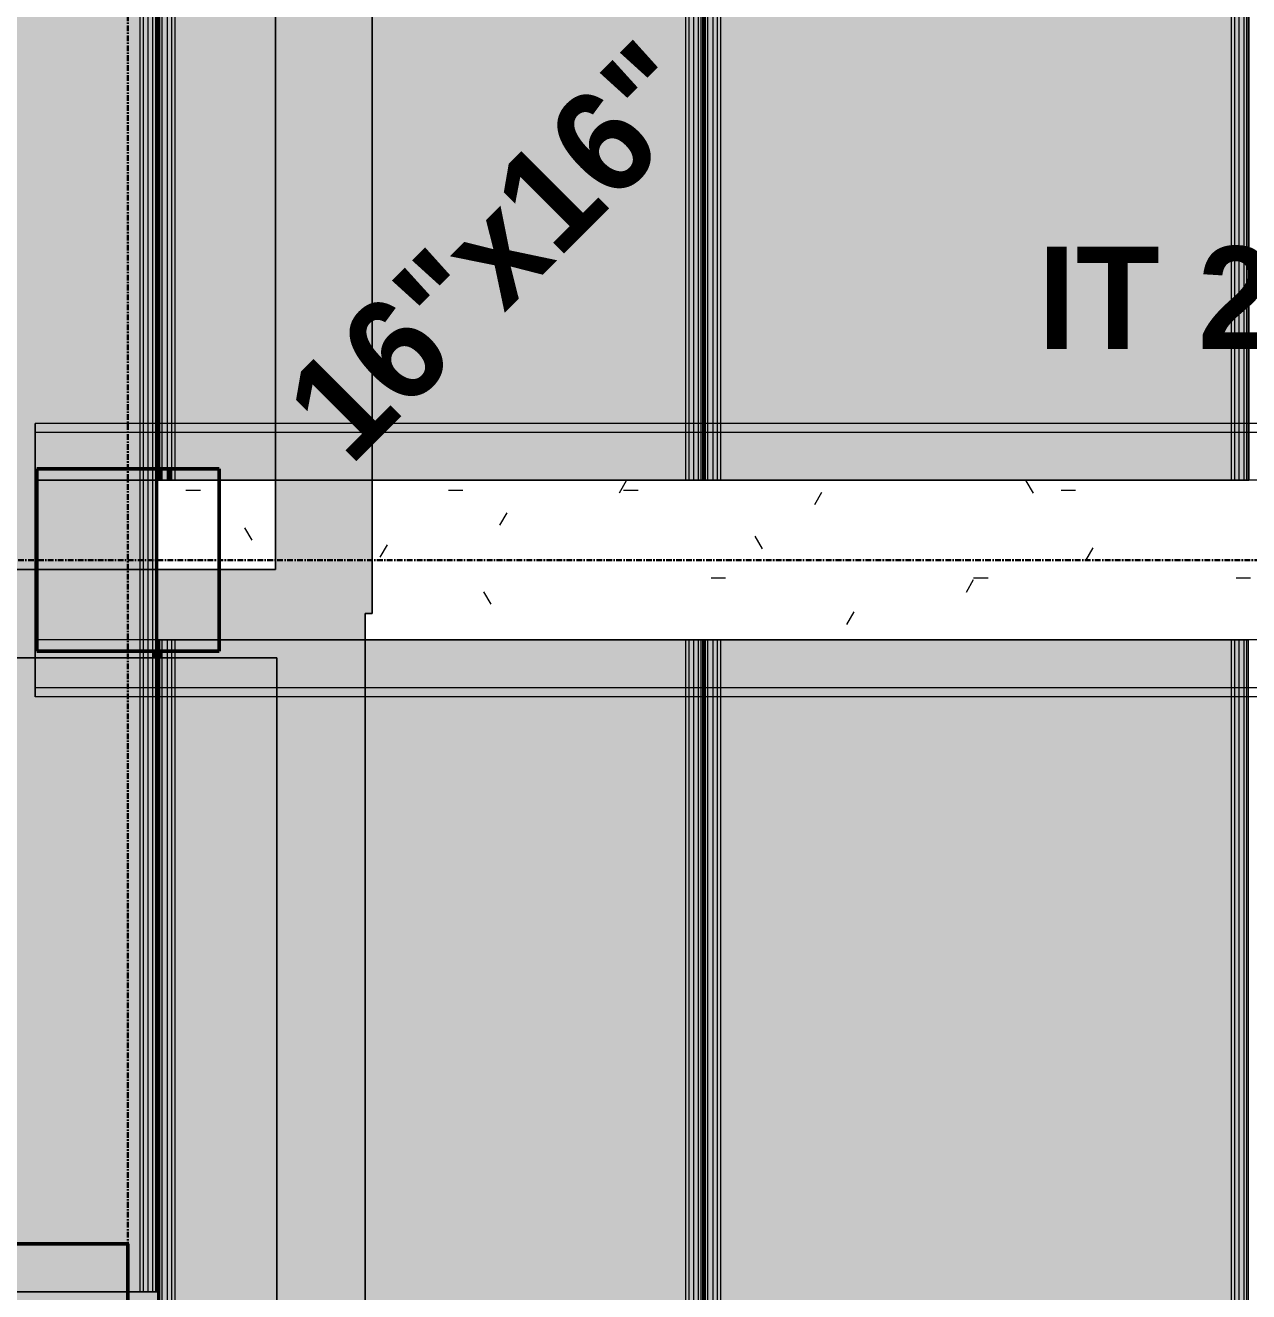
# Model space of a CAD drawing. Header units: inches. Extents: x -4126 to 593, y 9773 to 12297.
# Drawn here: x -3163.3 to -3056, y 11783 to 11894.1 of the extents above; entities that cross this region are included whole.
import ezdxf

# ---------------------------------------------------------------- set-up
doc = ezdxf.new("R2010")
doc.units = ezdxf.units.IN
doc.header["$MEASUREMENT"] = 0
doc.linetypes.add('Grid Line 1_2_', pattern=[0.875, 0.5, -0.125, 0.125, -0.125])
for name, color, linetype, lineweight in [('I-WALL', 2, 'Continuous', 13), ('S-BEAM', 12, 'Continuous', 9), ('S-BEAM-IDEN', 2, 'Continuous', 30), ('S-COLS', 52, 'Continuous', 9), ('S-COLS-IDEN', 171, 'Continuous', 30), ('S-FNDN', 32, 'Continuous', 13), ('S-GRID', 1, 'Continuous', 9)]:
    doc.layers.add(name, color=color, linetype=linetype, lineweight=lineweight)
doc.styles.add('Century Gothic_B', font='GOTHICB.TTF', dxfattribs={"height": 9})
pattern_1 = [(0, (2994.762, -11847.189), (30.72, 7.68), [1.267, -21.773, 1.267, -21.773, -122.88]), (0, (2994.762, -11847.189), (30.72, 7.68), [-46.08, 1.267, -44.813, 1.267, -21.773, -53.76]), (0, (2994.762, -11847.189), (30.72, 7.68), [-115.2, 1.267, -14.093, 1.267, -37.133]), (120, (3006.282, -11843.349), (-22.011075, 22.7643004), [1.267, -21.773, 1.267, -21.773, -122.88]), (120, (3006.282, -11843.349), (-22.011075, 22.7643004), [-46.08, 1.267, -44.813, 1.267, -21.773, -53.76]), (120, (3006.282, -11843.349), (-22.011075, 22.7643004), [-115.2, 1.267, -14.093, 1.267, -37.133]), (240, (3010.122, -11827.989), (-8.708925, -30.4443004), [1.267, -21.773, 1.267, -21.773, -122.88]), (240, (3010.122, -11827.989), (-8.708925, -30.4443004), [-46.08, 1.267, -44.813, 1.267, -21.773, -53.76]), (240, (3010.122, -11827.989), (-8.708925, -30.4443004), [-115.2, 1.267, -14.093, 1.267, -37.133])]

# ---------------------------------------------------------------- blocks, each defined once
blk = doc.blocks.new('CTR - 1st Phase - Common Walls_rvt-1-FRAMING PLAN - 1ST FLOOR')
at = {"layer": 'I-WALL', "lineweight": 5, "transparency": 33554585}
for points in [[(-3140.91, 11859.19), (-3132.87, 11859.19), (-3132.87, 12077.19), (-3141.37, 12077.19), (-3141.37, 11859.19)], [(-3132.87, 11858.4), (-3132.87, 11859.19), (-3141.37, 11859.19), (-3141.37, 11858.4), (-3140.94, 11858.4)], [(-3141.09, 11854.19), (-3132.87, 11854.19), (-3132.87, 11858.4), (-3141.37, 11858.4), (-3141.37, 11854.19)], [(-3133.5, 11842.49), (-3132.87, 11842.49), (-3132.87, 11854.19), (-3141.37, 11854.19), (-3141.37, 11842.49), (-3141.25, 11842.49)], [(-3151.77, 11839.19), (-3151.31, 11839.19), (-3151.31, 11840.19), (-3151.73, 11840.19), (-3151.77, 11846.36), (-3152.14, 11846.36), (-3152.14, 11839.19)], [(-3151.73, 11840.19), (-3146.32, 11840.19), (-3146.37, 11846.36), (-3151.73, 11846.36), (-3151.73, 11842.49)], [(-3141.25, 11840.19), (-3141.25, 11842.49), (-3141.37, 11842.49), (-3141.37, 11846.36), (-3146.32, 11846.36), (-3146.32, 11840.19), (-3141.3, 11840.19)], [(-3133.5, 11840.19), (-3133.5, 11842.49), (-3141.25, 11842.48), (-3141.25, 11840.19), (-3138.1, 11840.19)], [(-3141.16, 11835.98), (-3133.5, 11835.98), (-3133.5, 11840.19), (-3141.25, 11840.19), (-3141.25, 11835.98)], [(-3151.77, 11838.61), (-3151.31, 11838.61), (-3151.31, 11839.19), (-3152.14, 11839.19), (-3152.14, 11838.61)], [(-3141.25, 11835.19), (-3133.5, 11835.19), (-3133.5, 11835.98), (-3141.25, 11835.98)], [(-3133.5, 11743.36), (-3133.5, 11835.19), (-3141.25, 11835.19), (-3141.25, 11743.36)]]:
    blk.add_hatch(color=8, dxfattribs=at).paths.add_polyline_path(points, flags=0)
h = blk.add_hatch(color=8, dxfattribs=at)
h.paths.add_polyline_path([(-3203.32, 11838.61), (-3200.85, 11838.61), (-3200.85, 11846.36), (-3246.25, 11846.36), (-3246.25, 11838.61), (-3240.55, 11838.61)], flags=0)
h.paths.add_polyline_path([(-3162.44, 11838.61), (-3162.44, 11846.36), (-3198.37, 11846.36), (-3198.37, 11838.61), (-3194.05, 11838.61)], flags=0)
h.paths.add_polyline_path([(-3248.3, 11838.61), (-3247.91, 11838.61), (-3247.91, 11839.01), (-3247.53, 11839.38), (-3247.53, 11846.36), (-3248.3, 11846.36)], flags=0)
h.paths.add_polyline_path([(-3199.19, 11838.61), (-3198.76, 11838.61), (-3198.76, 11846.36), (-3199.19, 11846.36), (-3199.19, 11842.49)], flags=0)
h.paths.add_polyline_path([(-3200.45, 11838.61), (-3200.02, 11838.61), (-3200.02, 11846.36), (-3200.45, 11846.36), (-3200.45, 11842.49)], flags=0)
h.paths.add_polyline_path([(-3247.07, 11838.61), (-3246.64, 11838.61), (-3246.64, 11846.36), (-3247.45, 11846.36), (-3247.45, 11839.47), (-3247.07, 11839.84)], flags=0)
h = blk.add_hatch(color=8, dxfattribs=at)
h.paths.add_polyline_path([(-3152.97, 11838.61), (-3152.97, 11839.19), (-3162.32, 11839.19), (-3162.32, 11846.36), (-3162.44, 11846.36), (-3162.44, 11838.61), (-3154.32, 11838.61)], flags=0)
h.paths.add_polyline_path([(-3150.49, 11838.61), (-3141.25, 11838.61), (-3141.25, 11840.19), (-3146.32, 11840.19), (-3146.32, 11839.19), (-3150.49, 11839.19)], flags=0)
h.paths.add_polyline_path([(-3152.14, 11838.61), (-3152.14, 11839.19), (-3152.57, 11839.19), (-3152.57, 11838.61)], flags=0)
h.paths.add_polyline_path([(-3150.88, 11838.61), (-3150.88, 11839.19), (-3151.31, 11839.19), (-3151.31, 11838.61)], flags=0)
h = blk.add_hatch(color=8, dxfattribs=at)
h.paths.add_polyline_path([(-3154.32, 11839.19), (-3152.97, 11839.19), (-3152.97, 11846.36), (-3162.32, 11846.36), (-3162.32, 11839.19), (-3162.24, 11839.19)], flags=0)
h.paths.add_polyline_path([(-3146.4, 11839.19), (-3146.32, 11839.19), (-3146.32, 11840.19), (-3150.49, 11840.19), (-3150.49, 11839.19), (-3148.62, 11839.19)], flags=0)
h.paths.add_polyline_path([(-3151.31, 11839.19), (-3150.88, 11839.19), (-3150.88, 11840.19), (-3151.31, 11840.19), (-3151.31, 11839.4)], flags=0)
h.paths.add_polyline_path([(-3152.57, 11839.19), (-3152.14, 11839.19), (-3152.14, 11846.36), (-3152.57, 11846.36), (-3152.57, 11839.5)], flags=0)
h = blk.add_hatch(color=8, dxfattribs=at)
h.paths.add_polyline_path([(-3150.49, 11839.19), (-3150.49, 11840.19), (-3150.88, 11840.19), (-3150.88, 11839.19)], flags=0)
h.paths.add_polyline_path([(-3152.57, 11839.19), (-3152.57, 11846.36), (-3152.97, 11846.36), (-3152.97, 11839.19)], flags=0)
h = blk.add_hatch(color=8, dxfattribs=at)
h.paths.add_polyline_path([(-3152.97, 11838.61), (-3152.57, 11838.61), (-3152.57, 11839.19), (-3152.97, 11839.19)], flags=0)
h.paths.add_polyline_path([(-3150.88, 11838.61), (-3150.49, 11838.61), (-3150.49, 11839.19), (-3150.88, 11839.19)], flags=0)
at = {"layer": 'I-WALL', "color": 253}
for p, q in [((-3141.37, 11859.19), (-3141.37, 12077.19)), ((-3132.87, 12077.19), (-3132.87, 11859.19)), ((-3141.37, 11858.4), (-3141.37, 11859.19)), ((-3132.87, 11859.19), (-3132.87, 11858.4)), ((-3141.37, 11854.19), (-3141.37, 11858.4)), ((-3132.87, 11858.4), (-3132.87, 11854.19)), ((-3141.37, 11846.36), (-3141.37, 11854.19)), ((-3132.87, 11854.19), (-3132.87, 11842.49)), ((-3198.37, 11846.36), (-3162.44, 11846.36)), ((-3162.44, 11846.36), (-3162.32, 11846.36)), ((-3162.24, 11846.36), (-3152.97, 11846.36)), ((-3152.57, 11846.36), (-3152.14, 11846.36)), ((-3151.73, 11846.36), (-3146.4, 11846.36)), ((-3146.32, 11846.36), (-3141.37, 11846.36)), ((-3133.5, 11842.49), (-3133.5, 11840.19)), ((-3133.5, 11842.49), (-3132.87, 11842.49)), ((-3133.5, 11840.19), (-3133.5, 11835.98)), ((-3162.44, 11838.61), (-3198.37, 11838.61)), ((-3152.97, 11838.61), (-3162.44, 11838.61)), ((-3152.57, 11838.61), (-3152.97, 11838.61)), ((-3152.14, 11838.61), (-3152.57, 11838.61)), ((-3151.77, 11838.61), (-3152.14, 11838.61)), ((-3151.31, 11838.61), (-3151.68, 11838.61)), ((-3150.88, 11838.61), (-3151.31, 11838.61)), ((-3150.49, 11838.61), (-3150.88, 11838.61)), ((-3141.25, 11838.61), (-3150.49, 11838.61)), ((-3141.25, 11835.98), (-3141.25, 11838.61)), ((-3141.25, 11835.19), (-3141.25, 11835.98)), ((-3141.25, 11743.36), (-3141.25, 11835.19)), ((-3133.5, 11835.98), (-3133.5, 11835.19)), ((-3133.5, 11835.19), (-3133.5, 11743.36))]:
    blk.add_line(p, q, dxfattribs=at)
at = {"layer": 'I-WALL', "color": 9}
for p, q in [((-3141.37, 12077.19), (-3141.37, 11859.19)), ((-3132.87, 11859.19), (-3132.87, 12077.19)), ((-3141.37, 11859.19), (-3141.37, 11854.19)), ((-3132.87, 11854.19), (-3132.87, 11859.19)), ((-3141.37, 11854.19), (-3141.37, 11846.36)), ((-3132.87, 11842.49), (-3132.87, 11854.19)), ((-3162.44, 11846.36), (-3198.37, 11846.36)), ((-3162.32, 11846.36), (-3162.44, 11846.36)), ((-3152.97, 11846.36), (-3162.24, 11846.36)), ((-3152.57, 11846.36), (-3152.97, 11846.36)), ((-3152.97, 11846.36), (-3152.57, 11846.36)), ((-3152.14, 11846.36), (-3152.57, 11846.36)), ((-3151.77, 11846.36), (-3152.14, 11846.36)), ((-3152.14, 11846.36), (-3151.77, 11846.36)), ((-3146.4, 11846.36), (-3151.73, 11846.36)), ((-3141.37, 11846.36), (-3146.32, 11846.36)), ((-3133.5, 11840.19), (-3133.5, 11842.49)), ((-3132.87, 11842.49), (-3133.5, 11842.49)), ((-3133.5, 11835.19), (-3133.5, 11840.19)), ((-3198.37, 11838.61), (-3162.44, 11838.61)), ((-3162.44, 11838.61), (-3152.97, 11838.61)), ((-3152.97, 11838.61), (-3152.57, 11838.61)), ((-3152.57, 11838.61), (-3152.14, 11838.61)), ((-3152.14, 11838.61), (-3151.77, 11838.61)), ((-3151.68, 11838.61), (-3151.31, 11838.61)), ((-3151.31, 11838.61), (-3150.88, 11838.61)), ((-3150.88, 11838.61), (-3150.49, 11838.61)), ((-3150.49, 11838.61), (-3141.25, 11838.61)), ((-3141.25, 11838.61), (-3141.25, 11835.19)), ((-3141.25, 11835.19), (-3141.25, 11743.36)), ((-3133.5, 11743.36), (-3133.5, 11835.19))]:
    blk.add_line(p, q, dxfattribs=at)
blk = doc.blocks.new('034100 - Precast Structural Concrete - Column - Corbels - 16_x16_-1875306-FRAMING PLAN - 1ST FLOOR')
at = {"layer": 'S-COLS'}
for p, q in [((-8.91, 8.98), (-8.98, 8.98)), ((-8.98, 8.98), (-8.98, -7.02)), ((6.94, 8.98), (-8.91, 8.98)), ((7.02, 8.98), (6.94, 8.98)), ((7.02, -7.02), (7.02, 8.98)), ((-8.98, -7.02), (-8.91, -7.02)), ((-8.91, -7.02), (6.94, -7.02)), ((6.94, -7.02), (7.02, -7.02))]:
    blk.add_line(p, q, dxfattribs=at)
at = {"layer": 'S-COLS', "lineweight": 50}
for p, q in [((-8.98, -7.02), (-8.98, 8.98)), ((-8.98, 8.98), (-8.91, 8.98)), ((-8.91, 8.98), (6.94, 8.98)), ((6.94, 8.98), (7.02, 8.98)), ((7.02, 8.98), (7.02, -7.02)), ((-8.91, -7.02), (-8.98, -7.02)), ((6.94, -7.02), (-8.91, -7.02)), ((7.02, -7.02), (6.94, -7.02))]:
    blk.add_line(p, q, dxfattribs=at)
blk = doc.blocks.new('034100 - Precast Structural Concrete - Inverted Tee - IT 24IT31 _11_F _ 11_B SHELF_-1982210-FRAMING PLAN - 1ST FLOOR')
at = {"layer": 'S-BEAM'}
h = blk.add_hatch(dxfattribs=at)
h.set_pattern_fill('FP_5', color=256, style=0, pattern_type=2)
h.set_pattern_definition(pattern_1)
h.paths.add_polyline_path([(159.51, -7), (167.56, -7), (167.56, 7), (159.44, 7), (159.44, -7)], flags=0)
h.paths.add_polyline_path([(-151.56, -0.83), (-151.57, 7), (-156.96, 7), (-156.92, -0.83), (-151.61, -0.83)], flags=0)
h = blk.add_hatch(dxfattribs=at)
h.set_pattern_fill('FP_5', color=256, style=0, pattern_type=2)
h.set_pattern_definition(pattern_1)
h.paths.add_polyline_path([(34.61, -7), (54.99, -7), (54.99, 7), (-138.11, 7), (-138.11, -4.7), (-138.74, -4.7), (-138.74, -7), (34.56, -7)], flags=0)
h.paths.add_polyline_path([(82.45, -7), (159.44, -7), (159.44, 7), (63.49, 7), (63.49, -7), (82.4, -7)], flags=0)
h.paths.add_polyline_path([(-146.61, -0.83), (-146.61, 7), (-151.56, 7), (-151.56, -0.83)], flags=0)
for p, q in [((-167.68, 7), (-167.68, 12)), ((-167.68, 12), (-167.68, 11.21)), ((167.56, 12), (-167.68, 12)), ((167.56, 12), (-167.68, 12)), ((-167.68, 11.21), (-167.68, -11.21)), ((167.56, 11.21), (-167.68, 11.21)), ((-167.68, -7), (-167.68, 7)), ((-167.68, 7), (-167.56, 7)), ((-167.56, 7), (-167.68, 7)), ((-167.56, 7), (-158.2, 7)), ((-151.57, 7), (-167.56, 7)), ((-158.2, 7), (-157.81, 7)), ((-157.81, 7), (-157.38, 7)), ((-157.38, 7), (-157.01, 7)), ((-156.92, 7), (-156.55, 7)), ((-156.55, 7), (-156.12, 7)), ((-156.12, 7), (-155.72, 7)), ((-155.72, 7), (-151.57, 7)), ((-151.57, 7), (-110.32, 7)), ((159.44, 7), (-151.57, 7)), ((-110.32, 7), (-109.93, 7)), ((-109.93, 7), (-109.5, 7)), ((-109.5, 7), (-109.12, 7)), ((-109.04, 7), (-108.67, 7)), ((-108.67, 7), (-108.24, 7)), ((-108.24, 7), (-107.84, 7)), ((-107.84, 7), (-62.44, 7)), ((-62.44, 7), (-62.05, 7)), ((-62.05, 7), (-61.62, 7)), ((-61.62, 7), (-61.24, 7)), ((-167.68, -12), (-167.68, -7)), ((-167.56, -7), (-167.68, -7)), ((-167.56, -7), (-167.68, -7)), ((-167.49, -7), (-167.56, -7)), ((-167.49, -7), (-167.56, -7)), ((-151.64, -7), (-167.48, -7)), ((-158.2, -7), (-167.48, -7)), ((-157.81, -7), (-158.2, -7)), ((-157.38, -7), (-157.81, -7)), ((-157.01, -7), (-157.38, -7)), ((-156.55, -7), (-156.92, -7)), ((-156.12, -7), (-156.55, -7)), ((-155.72, -7), (-156.12, -7)), ((-151.64, -7), (-155.72, -7)), ((-151.56, -7), (-151.64, -7)), ((-151.56, -7), (-151.64, -7)), ((159.44, -7), (-151.56, -7)), ((-110.32, -7), (-151.56, -7)), ((-109.93, -7), (-110.32, -7)), ((-109.5, -7), (-109.93, -7)), ((-109.12, -7), (-109.5, -7)), ((-108.67, -7), (-109.04, -7)), ((-108.24, -7), (-108.67, -7)), ((-107.84, -7), (-108.24, -7)), ((-62.44, -7), (-107.84, -7)), ((-62.05, -7), (-62.44, -7)), ((-61.62, -7), (-62.05, -7)), ((-61.24, -7), (-61.62, -7)), ((-167.68, -11.21), (-167.68, -12)), ((167.56, -11.21), (-167.68, -11.21)), ((167.56, -12), (-167.68, -12)), ((167.56, -12), (-167.68, -12))]:
    blk.add_line(p, q, dxfattribs=at)
blk = doc.blocks.new('034100 - Precast Structural Concrete - Solid Plank - 12_-V18-FRAMING PLAN - 1ST FLOOR')
at = {"layer": 'S-BEAM', "transparency": 33554483}
h = blk.add_hatch(color=256, dxfattribs=at)
h.paths.add_polyline_path([(298.2, 23.52), (298.2, 23.9), (246, 23.9), (246, 23.52)], flags=0)
h.paths.add_polyline_path([(222, 23.9), (4, 23.9), (4, 23.52), (222, 23.52)], flags=0)
h = blk.add_hatch(color=256, dxfattribs=at)
h.paths.add_polyline_path([(298.2, 23.52), (246, 23.52), (246, 23.09), (298.2, 23.09)], flags=0)
h.paths.add_polyline_path([(298.2, 22.7), (246, 22.7), (246, 13.22), (242.58, 13.22), (242.58, -22.7), (294, -22.7), (294, 21.34), (298.2, 21.34)], flags=0)
h.paths.add_polyline_path([(294, -23.09), (242.58, -23.09), (242.58, -23.52), (294, -23.52)], flags=0)
h.paths.add_polyline_path([(234.83, -23.52), (234.83, -23.09), (4, -23.09), (4, -23.52), (222.21, -23.52)], flags=0)
h.paths.add_polyline_path([(234.83, 13.22), (222, 13.22), (222, 22.7), (4, 22.7), (4, -22.7), (234.83, -22.7), (234.83, -18.38)], flags=0)
h.paths.add_polyline_path([(222, 23.09), (222, 23.52), (4, 23.52), (4, 23.09), (136.1, 23.09)], flags=0)
h = blk.add_hatch(color=256, dxfattribs=at)
h.paths.add_polyline_path([(246, 23.9), (242.58, 23.9), (242.58, 23.52), (246, 23.52)], flags=0)
h.paths.add_polyline_path([(226, 23.52), (226, 23.9), (222, 23.9), (222, 23.52), (222.79, 23.52)], flags=0)
h = blk.add_hatch(color=256, dxfattribs=at)
h.paths.add_polyline_path([(246, 23.52), (242.58, 23.52), (242.58, 23.09), (246, 23.09)], flags=0)
h.paths.add_polyline_path([(246, 21.34), (246, 22.7), (242.58, 22.7), (242.58, 13.22), (246, 13.22)], flags=0)
h.paths.add_polyline_path([(234.83, 13.22), (234.83, 13.34), (226, 13.34), (226, 22.7), (222, 22.7), (222, 13.22), (226, 13.22)], flags=0)
h.paths.add_polyline_path([(226, 23.09), (226, 23.52), (222, 23.52), (222, 23.09), (222.79, 23.09)], flags=0)
for points in [[(226, 23.9), (226, 23.94), (222.79, 23.9)], [(234.83, 23.52), (234.83, 23.9), (226, 23.9), (226, 23.52), (227, 23.52)], [(234.83, 23.9), (234.83, 23.94), (227, 23.9)], [(298.2, 23.9), (298.2, 23.94), (246, 23.9)], [(234.83, 23.09), (226, 23.09), (226, 22.7), (234.83, 22.7)]]:
    blk.add_hatch(color=256, dxfattribs=at).paths.add_polyline_path(points, flags=0)
h = blk.add_hatch(color=256, dxfattribs=at)
h.paths.add_polyline_path([(234.83, 22.16), (234.83, 22.7), (226, 22.7), (226, 13.34), (234.83, 13.39), (234.83, 21.34)], flags=0)
h.paths.add_polyline_path([(234.83, 23.09), (234.83, 23.52), (226, 23.52), (226, 23.09)], flags=0)
h = blk.add_hatch(color=256, dxfattribs=at)
h.paths.add_polyline_path([(298.2, 23.09), (246, 23.09), (246, 22.7), (298.2, 22.7)], flags=0)
h.paths.add_polyline_path([(222, 23.09), (4, 23.09), (4, 22.7), (222, 22.7)], flags=0)
h = blk.add_hatch(color=256, dxfattribs=at)
h.paths.add_polyline_path([(246, 23.09), (242.58, 23.09), (242.58, 22.7), (246, 22.7)], flags=0)
h.paths.add_polyline_path([(226, 22.7), (226, 23.09), (222, 23.09), (222, 22.7), (222.79, 22.7)], flags=0)
h = blk.add_hatch(color=256, dxfattribs=at)
h.paths.add_polyline_path([(298.2, -23.52), (298.2, -23.09), (294, -23.09), (294, -23.52)], flags=0)
h.paths.add_polyline_path([(298.2, 21.34), (294, 21.34), (294, -22.7), (298.2, -22.7), (298.2, -18.38)], flags=0)
at = {"layer": 'S-BEAM'}
for p, q in [((4, 23.94), (222, 23.94)), ((4, 23.9), (222, 23.9)), ((4, 23.76), (222, 23.76)), ((4, 23.76), (222, 23.76)), ((4, 23.52), (222, 23.52)), ((222, 23.94), (226, 23.94)), ((222, 23.9), (226, 23.9)), ((222, 23.76), (226, 23.76)), ((222, 23.76), (226, 23.76)), ((222, 23.52), (226, 23.52)), ((226, 23.94), (242, 23.94)), ((226, 23.9), (242, 23.9)), ((226, 23.76), (242, 23.76)), ((226, 23.76), (242, 23.76)), ((226, 23.52), (242, 23.52)), ((242, 23.94), (246, 23.94)), ((242, 23.9), (246, 23.9)), ((242, 23.76), (246, 23.76)), ((242, 23.76), (246, 23.76)), ((242, 23.52), (246, 23.52)), ((246, 23.94), (298.2, 23.94)), ((246, 23.9), (298.2, 23.9)), ((246, 23.76), (298.2, 23.76)), ((246, 23.76), (298.2, 23.76)), ((246, 23.52), (298.2, 23.52)), ((298.2, 23.9), (298.2, 23.94)), ((298.2, 23.52), (298.2, 23.9)), ((298.2, 23.9), (298.2, 23.76)), ((298.2, 23.76), (298.2, 22.7)), ((298.2, 21.34), (298.2, 23.52)), ((4, 23.09), (222, 23.09)), ((4, 23.09), (222, 23.09)), ((4, 22.7), (222, 22.7)), ((4, 22.4), (222, 22.4)), ((222, 23.09), (226, 23.09)), ((222, 23.09), (226, 23.09)), ((222, 22.7), (226, 22.7)), ((222, 22.4), (226, 22.4)), ((226, 23.09), (242, 23.09)), ((226, 23.09), (242, 23.09)), ((226, 22.7), (242, 22.7)), ((226, 22.4), (242, 22.4)), ((242, 23.09), (246, 23.09)), ((242, 23.09), (246, 23.09)), ((242, 22.7), (246, 22.7)), ((242, 22.4), (246, 22.4)), ((246, 23.09), (298.2, 23.09)), ((246, 23.09), (298.2, 23.09)), ((246, 22.7), (298.2, 22.7)), ((246, 22.4), (298.2, 22.4)), ((298.2, 22.7), (298.2, 23.09)), ((298.2, 23.09), (298.2, 22.7)), ((298.2, 22.7), (298.2, 22.4)), ((298.2, 22.4), (298.2, 21.34)), ((298.2, -23.52), (298.2, 21.34)), ((298.2, 21.34), (298.2, -22.4))]:
    blk.add_line(p, q, dxfattribs=at)
blk = doc.blocks.new('034100 - Precast Structural Concrete - Solid Plank - 12_-1871084-FRAMING PLAN - 1ST FLOOR')
at = {"layer": 'S-BEAM', "transparency": 33554483}
for points in [[(222, 23.9), (4, 23.9), (4, 23.52), (222, 23.52)], [(227, 23.9), (222, 23.9), (222, 23.52), (227, 23.52)], [(222, 23.09), (4, 23.09), (4, 22.7), (222, 22.7)], [(227, 23.09), (222, 23.09), (222, 22.7), (227, 22.7)], [(222, -23.09), (222, -22.7), (4, -22.7), (4, -23.09), (136.1, -23.09)], [(226, -23.09), (226, -22.7), (222, -22.7), (222, -23.09), (222.79, -23.09)], [(227, -23.09), (227, -22.7), (226, -22.7), (226, -23.09)], [(222, -23.52), (4, -23.52), (4, -23.9), (222, -23.9)], [(222, -23.94), (222, -23.9), (136.1, -23.94)], [(226, -23.52), (222, -23.52), (222, -23.9), (226, -23.9)], [(227, -23.52), (226, -23.52), (226, -23.9), (227, -23.9)]]:
    blk.add_hatch(color=256, dxfattribs=at).paths.add_polyline_path(points, flags=0)
h = blk.add_hatch(color=256, dxfattribs=at)
h.paths.add_polyline_path([(222, -23.52), (222, -23.09), (4, -23.09), (4, -23.52), (136.1, -23.52)], flags=0)
h.paths.add_polyline_path([(222, 23.09), (222, 23.52), (4, 23.52), (4, 23.09), (136.1, 23.09)], flags=0)
h.paths.add_polyline_path([(222, 22.7), (4, 22.7), (4, -5.09), (222, -5.09), (222, 1.27)], flags=0)
h.paths.add_polyline_path([(222, -22.7), (222, -13.59), (4, -13.59), (4, -22.7), (136.1, -22.7)], flags=0)
h = blk.add_hatch(color=256, dxfattribs=at)
h.paths.add_polyline_path([(227, 23.09), (227, 23.52), (222, 23.52), (222, 23.09), (222.79, 23.09)], flags=0)
h.paths.add_polyline_path([(227, 1.27), (227, 22.7), (222, 22.7), (222, -5.09), (227, -5.09)], flags=0)
h.paths.add_polyline_path([(227, -13.59), (222, -13.59), (222, -22.7), (226, -22.7), (226, -18.54), (227, -18.54)], flags=0)
h.paths.add_polyline_path([(226, -23.09), (222, -23.09), (222, -23.52), (226, -23.52)], flags=0)
h = blk.add_hatch(color=256, dxfattribs=at)
h.paths.add_polyline_path([(227, -22.7), (227, -18.54), (226, -18.54), (226, -22.7)], flags=0)
h.paths.add_polyline_path([(227, -23.52), (227, -23.09), (226, -23.09), (226, -23.52)], flags=0)
at = {"layer": 'S-BEAM'}
for p, q in [((4, 23.94), (222, 23.94)), ((4, 23.9), (222, 23.9)), ((4, 23.76), (222, 23.76)), ((4, 23.76), (222, 23.76)), ((4, 23.52), (222, 23.52)), ((222, 23.94), (227, 23.94)), ((222, 23.9), (227, 23.9)), ((222, 23.76), (227, 23.76)), ((222, 23.76), (227, 23.76)), ((222, 23.52), (227, 23.52)), ((227, 23.9), (227, 23.94)), ((227, 23.52), (227, 23.9)), ((227, 23.9), (227, 23.76)), ((227, 23.76), (227, 23.52)), ((227, -18.54), (227, 23.52)), ((227, 23.52), (227, 22.7)), ((4, 23.09), (222, 23.09)), ((4, 23.09), (222, 23.09)), ((4, 22.7), (222, 22.7)), ((4, 22.4), (222, 22.4)), ((222, 23.09), (227, 23.09)), ((222, 23.09), (227, 23.09)), ((222, 22.7), (227, 22.7)), ((222, 22.4), (227, 22.4)), ((227, 22.7), (227, 23.09)), ((227, 23.09), (227, 22.7)), ((227, 22.7), (227, 22.4)), ((227, 22.4), (227, -18.54)), ((227, -23.52), (227, -18.54)), ((227, -18.54), (227, -22.4)), ((4, -22.4), (222, -22.4)), ((4, -22.7), (222, -22.7)), ((4, -23.09), (222, -23.09)), ((4, -23.09), (222, -23.09)), ((222, -22.4), (226, -22.4)), ((222, -22.7), (226, -22.7)), ((222, -23.09), (226, -23.09)), ((222, -23.09), (226, -23.09)), ((226, -22.4), (227, -22.4)), ((226, -22.7), (227, -22.7)), ((226, -23.09), (227, -23.09)), ((226, -23.09), (227, -23.09)), ((227, -22.4), (227, -22.7)), ((227, -22.7), (227, -23.09)), ((227, -23.09), (227, -22.7)), ((227, -22.7), (227, -23.52)), ((222, -23.52), (4, -23.52)), ((222, -23.76), (4, -23.76)), ((4, -23.76), (222, -23.76)), ((4, -23.9), (222, -23.9)), ((4, -23.94), (222, -23.94)), ((226, -23.52), (222, -23.52)), ((226, -23.76), (222, -23.76)), ((222, -23.76), (226, -23.76)), ((222, -23.9), (226, -23.9)), ((222, -23.94), (226, -23.94)), ((227, -23.52), (226, -23.52)), ((227, -23.76), (226, -23.76)), ((226, -23.76), (227, -23.76)), ((226, -23.9), (227, -23.9)), ((226, -23.94), (227, -23.94)), ((227, -23.52), (227, -23.76)), ((227, -23.9), (227, -23.52)), ((227, -23.76), (227, -23.9)), ((227, -23.94), (227, -23.9))]:
    blk.add_line(p, q, dxfattribs=at)
blk = doc.blocks.new('034100 - Precast Structural Concrete - Solid Plank - 12_-V19-FRAMING PLAN - 1ST FLOOR')
at = {"layer": 'S-BEAM', "transparency": 33554483}
for points in [[(222, 23.52), (222, 23.9), (4, 23.9), (4, 23.52), (136.1, 23.52)], [(222, 23.9), (222, 23.94), (136.1, 23.9)], [(227, 23.9), (222, 23.9), (222, 23.52), (227, 23.52)], [(227, 23.9), (227, 23.94), (222.79, 23.9)], [(222, 23.09), (4, 23.09), (4, 22.7), (222, 22.7)], [(227, 23.09), (222, 23.09), (222, 22.7), (227, 22.7)], [(222, -22.7), (4, -22.7), (4, -23.09), (222, -23.09)], [(227, -23.09), (227, -22.7), (222, -22.7), (222, -23.09), (222.79, -23.09)], [(222, -23.52), (4, -23.52), (4, -23.9), (222, -23.9)], [(227, -23.52), (222, -23.52), (222, -23.9), (227, -23.9)]]:
    blk.add_hatch(color=256, dxfattribs=at).paths.add_polyline_path(points, flags=0)
h = blk.add_hatch(color=256, dxfattribs=at)
h.paths.add_polyline_path([(222, -23.52), (222, -23.09), (4, -23.09), (4, -23.52), (136.1, -23.52)], flags=0)
h.paths.add_polyline_path([(222, 23.09), (222, 23.52), (4, 23.52), (4, 23.09), (136.1, 23.09)], flags=0)
h.paths.add_polyline_path([(222, 22.7), (4, 22.7), (4, -22.7), (222, -22.7)], flags=0)
h = blk.add_hatch(color=256, dxfattribs=at)
h.paths.add_polyline_path([(227, -23.52), (227, -23.09), (222, -23.09), (222, -23.52), (222.79, -23.52)], flags=0)
h.paths.add_polyline_path([(227, 23.09), (227, 23.52), (222, 23.52), (222, 23.09), (222.79, 23.09)], flags=0)
h.paths.add_polyline_path([(227, 22.7), (222, 22.7), (222, -22.7), (227, -22.7), (227, 20.92)], flags=0)
at = {"layer": 'S-BEAM'}
for p, q in [((4, 23.94), (222, 23.94)), ((4, 23.9), (222, 23.9)), ((4, 23.76), (222, 23.76)), ((4, 23.76), (222, 23.76)), ((4, 23.52), (222, 23.52)), ((222, 23.94), (227, 23.94)), ((222, 23.9), (227, 23.9)), ((222, 23.76), (227, 23.76)), ((222, 23.76), (227, 23.76)), ((222, 23.52), (227, 23.52)), ((227, 23.9), (227, 23.94)), ((227, 23.52), (227, 23.9)), ((227, 23.9), (227, 23.76)), ((227, 23.76), (227, 23.52)), ((227, -23.52), (227, 23.52)), ((227, 23.52), (227, 22.7)), ((4, 23.09), (222, 23.09)), ((4, 23.09), (222, 23.09)), ((4, 22.7), (222, 22.7)), ((4, 22.4), (222, 22.4)), ((222, 23.09), (227, 23.09)), ((222, 23.09), (227, 23.09)), ((222, 22.7), (227, 22.7)), ((222, 22.4), (227, 22.4)), ((227, 22.7), (227, 23.09)), ((227, 23.09), (227, 22.7)), ((227, 22.7), (227, 22.4)), ((227, 22.4), (227, -22.4)), ((4, -22.4), (222, -22.4)), ((4, -22.7), (222, -22.7)), ((4, -23.09), (222, -23.09)), ((4, -23.09), (222, -23.09)), ((222, -22.4), (227, -22.4)), ((222, -22.7), (227, -22.7)), ((222, -23.09), (227, -23.09)), ((222, -23.09), (227, -23.09)), ((227, -22.4), (227, -22.7)), ((227, -22.7), (227, -23.09)), ((227, -23.09), (227, -22.7)), ((227, -22.7), (227, -23.52)), ((222, -23.52), (4, -23.52)), ((222, -23.76), (4, -23.76)), ((4, -23.76), (222, -23.76)), ((4, -23.9), (222, -23.9)), ((4, -23.94), (222, -23.94)), ((227, -23.52), (222, -23.52)), ((227, -23.76), (222, -23.76)), ((222, -23.76), (227, -23.76)), ((222, -23.9), (227, -23.9)), ((222, -23.94), (227, -23.94)), ((227, -23.52), (227, -23.76)), ((227, -23.9), (227, -23.52)), ((227, -23.76), (227, -23.9)), ((227, -23.94), (227, -23.9))]:
    blk.add_line(p, q, dxfattribs=at)
blk = doc.blocks.new('034100 - Precast Structural Concrete - Solid Plank - 12_-V20-FRAMING PLAN - 1ST FLOOR')
at = {"layer": 'S-BEAM', "transparency": 33554483}
for points in [[(222, -23.94), (222, -23.9), (136.1, -23.94)], [(227, -23.94), (227, -23.9), (222.79, -23.94)]]:
    blk.add_hatch(color=256, dxfattribs=at).paths.add_polyline_path(points, flags=0)
blk = doc.blocks.new('034100 - Precast Structural Concrete - Solid Plank - 12_-1875445-FRAMING PLAN - 1ST FLOOR')
at = {"layer": 'S-BEAM', "transparency": 33554483}
h = blk.add_hatch(color=256, dxfattribs=at)
h.paths.add_polyline_path([(235.8, 23.9), (142.38, 23.9), (142.38, 23.52), (235.8, 23.52)], flags=0)
h.paths.add_polyline_path([(134.63, 23.52), (134.63, 23.9), (0, 23.9), (0, 23.52), (10.12, 23.52)], flags=0)
h = blk.add_hatch(color=256, dxfattribs=at)
h.paths.add_polyline_path([(239.8, -18.38), (239.8, 21.36), (235.8, 21.36), (235.8, 22.7), (142.38, 22.7), (142.38, -22.7), (226.8, -22.7), (226.8, 21.34), (238.8, 21.34), (238.8, -22.7), (239.8, -22.7)], flags=0)
h.paths.add_polyline_path([(239.8, -23.28), (239.8, -23.09), (238.8, -23.09), (238.8, -23.28)], flags=0)
h.paths.add_polyline_path([(235.8, 23.09), (235.8, 23.52), (142.38, 23.52), (142.38, 23.09), (182.35, 23.09)], flags=0)
h.paths.add_polyline_path([(226.8, -23.09), (142.38, -23.09), (142.38, -23.28), (134.63, -23.28), (134.63, -23.09), (7.8, -23.09), (7.8, -23.52), (226.8, -23.52)], flags=0)
h.paths.add_polyline_path([(134.63, 22.7), (0, 22.7), (0, 21.34), (7.8, 21.34), (7.8, -22.7), (134.63, -22.7), (134.63, 18.53)], flags=0)
h.paths.add_polyline_path([(134.63, 23.52), (0, 23.52), (0, 23.09), (134.63, 23.09)], flags=0)
h = blk.add_hatch(color=256, dxfattribs=at)
h.paths.add_polyline_path([(235.8, 23.09), (142.38, 23.09), (142.38, 22.7), (235.8, 22.7)], flags=0)
h.paths.add_polyline_path([(134.63, 23.09), (0, 23.09), (0, 22.7), (134.63, 22.7)], flags=0)
h = blk.add_hatch(color=256, dxfattribs=at)
h.paths.add_polyline_path([(238.8, 11.34), (238.8, 21.34), (226.8, 21.34), (226.8, -22.7), (238.8, -22.7), (238.8, -18.38)], flags=0)
h.paths.add_polyline_path([(238.8, -23.28), (238.8, -23.09), (226.8, -23.09), (226.8, -23.52), (236, -23.52), (236, -23.28)], flags=0)
h.paths.add_polyline_path([(7.8, -23.09), (0, -23.09), (0, -23.52), (7.8, -23.52)], flags=0)
h.paths.add_polyline_path([(7.8, -18.38), (7.8, 21.34), (0, 21.34), (0, -22.7), (7.8, -22.7)], flags=0)
blk = doc.blocks.new('034100 - Precast Structural Concrete - Solid Plank - 12_-1871086-FRAMING PLAN - 1ST FLOOR')
at = {"layer": 'S-BEAM', "transparency": 33554483}
h = blk.add_hatch(color=256, dxfattribs=at)
h.paths.add_polyline_path([(298, 23.9), (293, 23.9), (293, 23.52), (298, 23.52)], flags=0)
h.paths.add_polyline_path([(5, 23.9), (0, 23.9), (0, 23.52), (5, 23.52)], flags=0)
h = blk.add_hatch(color=256, dxfattribs=at)
h.paths.add_polyline_path([(298, -16.54), (298, 22.7), (293, 22.7), (293, -22.7), (297, -22.7), (297, -18.54), (298, -18.54)], flags=0)
h.paths.add_polyline_path([(298, 23.09), (298, 23.52), (293, 23.52), (293, 23.09), (293.79, 23.09)], flags=0)
h.paths.add_polyline_path([(297, -23.52), (297, -23.09), (293, -23.09), (293, -23.52), (293.79, -23.52)], flags=0)
h.paths.add_polyline_path([(5, -22.7), (5, -13.46), (1.58, -13.46), (1.58, -22.7), (4.21, -22.7)], flags=0)
h.paths.add_polyline_path([(5, -23.09), (1.58, -23.09), (1.58, -23.52), (5, -23.52)], flags=0)
h.paths.add_polyline_path([(5, -5.71), (5, 22.7), (0, 22.7), (0, -5.71), (4.21, -5.71)], flags=0)
h.paths.add_polyline_path([(5, 23.52), (0, 23.52), (0, 23.09), (5, 23.09)], flags=0)
h = blk.add_hatch(color=256, dxfattribs=at)
h.paths.add_polyline_path([(293, 23.9), (199.58, 23.9), (199.58, 23.52), (293, 23.52)], flags=0)
h.paths.add_polyline_path([(191.83, 23.52), (191.83, 23.9), (104.58, 23.9), (104.58, 23.52)], flags=0)
h.paths.add_polyline_path([(96.83, 23.9), (5, 23.9), (5, 23.52), (96.83, 23.52)], flags=0)
h = blk.add_hatch(color=256, dxfattribs=at)
h.paths.add_polyline_path([(293, -23.09), (199.58, -23.09), (199.58, -23.52), (293, -23.52)], flags=0)
h.paths.add_polyline_path([(293, -22.7), (293, 22.7), (199.58, 22.7), (199.58, -22.7), (239.55, -22.7)], flags=0)
h.paths.add_polyline_path([(293, 23.09), (293, 23.52), (199.58, 23.52), (199.58, 23.09), (239.55, 23.09)], flags=0)
h.paths.add_polyline_path([(191.83, -2.04), (191.83, 22.7), (104.58, 22.7), (104.58, -13.46), (5, -13.46), (5, -22.7), (191.83, -22.7), (191.83, -5.71)], flags=0)
h.paths.add_polyline_path([(191.83, -23.09), (5, -23.09), (5, -23.52), (191.83, -23.52)], flags=0)
h.paths.add_polyline_path([(191.83, 23.09), (191.83, 23.52), (104.58, 23.52), (104.58, 23.09)], flags=0)
h.paths.add_polyline_path([(96.83, -5.71), (96.83, 22.7), (5, 22.7), (5, -5.71), (67.32, -5.71)], flags=0)
h.paths.add_polyline_path([(96.83, 23.09), (96.83, 23.52), (5, 23.52), (5, 23.09), (67.32, 23.09)], flags=0)
h = blk.add_hatch(color=256, dxfattribs=at)
h.paths.add_polyline_path([(298, 23.09), (293, 23.09), (293, 22.7), (298, 22.7)], flags=0)
h.paths.add_polyline_path([(5, 23.09), (0, 23.09), (0, 22.7), (5, 22.7)], flags=0)
h = blk.add_hatch(color=256, dxfattribs=at)
h.paths.add_polyline_path([(293, 23.09), (199.58, 23.09), (199.58, 22.7), (293, 22.7)], flags=0)
h.paths.add_polyline_path([(191.83, 22.7), (191.83, 23.09), (104.58, 23.09), (104.58, 22.7)], flags=0)
h.paths.add_polyline_path([(96.83, 23.09), (5, 23.09), (5, 22.7), (96.83, 22.7)], flags=0)
h = blk.add_hatch(color=256, dxfattribs=at)
h.paths.add_polyline_path([(297, -22.7), (293, -22.7), (293, -23.09), (297, -23.09)], flags=0)
h.paths.add_polyline_path([(5, -22.7), (1.58, -22.7), (1.58, -23.09), (5, -23.09)], flags=0)
h = blk.add_hatch(color=256, dxfattribs=at)
h.paths.add_polyline_path([(293, -22.7), (199.58, -22.7), (199.58, -23.09), (293, -23.09)], flags=0)
h.paths.add_polyline_path([(191.83, -22.7), (5, -22.7), (5, -23.09), (191.83, -23.09)], flags=0)
h = blk.add_hatch(color=256, dxfattribs=at)
h.paths.add_polyline_path([(297, -23.52), (293, -23.52), (293, -23.9), (297, -23.9)], flags=0)
h.paths.add_polyline_path([(5, -23.9), (5, -23.52), (1.58, -23.52), (1.58, -23.9), (4.21, -23.9)], flags=0)
blk.add_hatch(color=256, dxfattribs=at).paths.add_polyline_path([(5, -23.94), (5, -23.9), (4.21, -23.94)], flags=0)
h = blk.add_hatch(color=256, dxfattribs=at)
h.paths.add_polyline_path([(293, -23.52), (199.58, -23.52), (199.58, -23.9), (293, -23.9)], flags=0)
h.paths.add_polyline_path([(191.83, -23.52), (5, -23.52), (5, -23.9), (191.83, -23.9)], flags=0)
at = {"layer": 'S-BEAM'}
for p, q in [((0, 23.94), (0, 23.9)), ((0, 23.94), (5, 23.94)), ((0, 23.76), (0, 23.9)), ((0, 23.9), (0, 23.52)), ((0, 23.9), (5, 23.9)), ((0, 23.52), (0, 23.76)), ((0, 23.76), (5, 23.76)), ((0, 23.76), (5, 23.76)), ((0, 22.7), (0, 23.52)), ((0, 23.52), (0, -18.54)), ((0, 23.52), (5, 23.52)), ((5, 23.94), (293, 23.94)), ((5, 23.9), (293, 23.9)), ((5, 23.76), (293, 23.76)), ((5, 23.76), (293, 23.76)), ((5, 23.52), (293, 23.52)), ((0, 22.7), (0, 23.09)), ((0, 23.09), (0, 22.7)), ((0, 23.09), (5, 23.09)), ((0, 23.09), (5, 23.09)), ((0, 22.4), (0, 22.7)), ((0, 22.7), (5, 22.7)), ((0, -18.54), (0, 22.4)), ((0, 22.4), (5, 22.4)), ((5, 23.09), (293, 23.09)), ((5, 23.09), (293, 23.09)), ((5, 22.7), (293, 22.7)), ((5, 22.4), (293, 22.4)), ((0, -18.61), (0, -18.54)), ((0, -18.54), (0, -18.61)), ((0, -22.4), (0, -18.62)), ((0, -18.62), (0, -23.52)), ((0, -22.7), (0, -22.4)), ((0, -22.4), (1, -22.4)), ((0, -23.52), (0, -22.7)), ((0, -22.7), (0, -23.09)), ((0, -23.09), (0, -22.7)), ((0, -22.7), (1, -22.7)), ((0, -23.09), (1, -23.09)), ((0, -23.09), (1, -23.09)), ((1, -22.4), (5, -22.4)), ((1, -22.7), (5, -22.7)), ((1, -23.09), (5, -23.09)), ((1, -23.09), (5, -23.09)), ((5, -22.4), (293, -22.4)), ((5, -22.7), (293, -22.7)), ((5, -23.09), (293, -23.09)), ((5, -23.09), (293, -23.09)), ((0, -23.52), (0, -23.9)), ((0, -23.76), (0, -23.52)), ((1, -23.52), (0, -23.52)), ((0, -23.9), (0, -23.76)), ((1, -23.76), (0, -23.76)), ((0, -23.76), (1, -23.76)), ((0, -23.9), (0, -23.94)), ((0, -23.9), (1, -23.9)), ((0, -23.94), (1, -23.94)), ((5, -23.52), (1, -23.52)), ((5, -23.76), (1, -23.76)), ((1, -23.76), (5, -23.76)), ((1, -23.9), (5, -23.9)), ((1, -23.94), (5, -23.94)), ((293, -23.52), (5, -23.52)), ((293, -23.76), (5, -23.76)), ((5, -23.76), (293, -23.76)), ((5, -23.9), (293, -23.9)), ((5, -23.94), (293, -23.94))]:
    blk.add_line(p, q, dxfattribs=at)
blk = doc.blocks.new('034100 - Precast Structural Concrete - Solid Plank - 12_-V54-FRAMING PLAN - 1ST FLOOR')
at = {"layer": 'S-BEAM', "transparency": 33554483}
h = blk.add_hatch(color=256, dxfattribs=at)
h.paths.add_polyline_path([(298, 23.9), (293, 23.9), (293, 23.52), (298, 23.52)], flags=0)
h.paths.add_polyline_path([(5, 23.9), (0, 23.9), (0, 23.52), (5, 23.52)], flags=0)
h = blk.add_hatch(color=256, dxfattribs=at)
h.paths.add_polyline_path([(298, -23.52), (298, -23.09), (293, -23.09), (293, -23.52), (293.79, -23.52)], flags=0)
h.paths.add_polyline_path([(298, 23.09), (298, 23.52), (293, 23.52), (293, 23.09), (293.79, 23.09)], flags=0)
h.paths.add_polyline_path([(298, -22.7), (298, 22.7), (293, 22.7), (293, -22.7), (293.79, -22.7)], flags=0)
h.paths.add_polyline_path([(5, -23.52), (5, -23.09), (0, -23.09), (0, -23.52), (4.21, -23.52)], flags=0)
h.paths.add_polyline_path([(5, 23.09), (5, 23.52), (0, 23.52), (0, 23.09), (4.21, 23.09)], flags=0)
h.paths.add_polyline_path([(5, 22.7), (0, 22.7), (0, -22.7), (5, -22.7), (5, 20.92)], flags=0)
h = blk.add_hatch(color=256, dxfattribs=at)
h.paths.add_polyline_path([(293, 23.9), (199.58, 23.9), (199.58, 23.52), (293, 23.52)], flags=0)
h.paths.add_polyline_path([(191.83, 23.52), (191.83, 23.9), (122.58, 23.9), (122.58, 23.52)], flags=0)
h.paths.add_polyline_path([(114.83, 23.9), (5, 23.9), (5, 23.52), (114.83, 23.52)], flags=0)
h = blk.add_hatch(color=256, dxfattribs=at)
h.paths.add_polyline_path([(293, -23.09), (199.58, -23.09), (199.58, -23.52), (293, -23.52)], flags=0)
h.paths.add_polyline_path([(293, -22.7), (293, 22.7), (199.58, 22.7), (199.58, -22.7), (239.55, -22.7)], flags=0)
h.paths.add_polyline_path([(293, 23.09), (293, 23.52), (199.58, 23.52), (199.58, 23.09), (239.55, 23.09)], flags=0)
h.paths.add_polyline_path([(191.83, 22.7), (122.58, 22.7), (122.58, 6.4), (104.58, 6.4), (104.58, -22.7), (191.83, -22.7), (191.83, 14.15)], flags=0)
h.paths.add_polyline_path([(191.83, -23.52), (191.83, -23.09), (104.58, -23.09), (104.58, -23.52), (124.89, -23.52)], flags=0)
h.paths.add_polyline_path([(191.83, 23.09), (191.83, 23.52), (122.58, 23.52), (122.58, 23.09), (126.65, 23.09)], flags=0)
h.paths.add_polyline_path([(114.83, 23.52), (5, 23.52), (5, 23.09), (114.83, 23.09)], flags=0)
h.paths.add_polyline_path([(114.83, 22.7), (5, 22.7), (5, -22.7), (96.83, -22.7), (96.83, 14.15), (114.83, 14.15)], flags=0)
h.paths.add_polyline_path([(96.83, -23.09), (5, -23.09), (5, -23.52), (96.83, -23.52)], flags=0)
h = blk.add_hatch(color=256, dxfattribs=at)
h.paths.add_polyline_path([(298, 23.09), (293, 23.09), (293, 22.7), (298, 22.7)], flags=0)
h.paths.add_polyline_path([(5, 23.09), (0, 23.09), (0, 22.7), (5, 22.7)], flags=0)
h = blk.add_hatch(color=256, dxfattribs=at)
h.paths.add_polyline_path([(293, 23.09), (199.58, 23.09), (199.58, 22.7), (293, 22.7)], flags=0)
h.paths.add_polyline_path([(191.83, 22.7), (191.83, 23.09), (122.58, 23.09), (122.58, 22.7), (126.13, 22.7)], flags=0)
h.paths.add_polyline_path([(114.83, 23.09), (5, 23.09), (5, 22.7), (114.83, 22.7)], flags=0)
h = blk.add_hatch(color=256, dxfattribs=at)
h.paths.add_polyline_path([(298, -23.09), (298, -22.7), (293, -22.7), (293, -23.09), (293.79, -23.09)], flags=0)
h.paths.add_polyline_path([(5, -22.7), (0, -22.7), (0, -23.09), (5, -23.09)], flags=0)
h = blk.add_hatch(color=256, dxfattribs=at)
h.paths.add_polyline_path([(293, -22.7), (199.58, -22.7), (199.58, -23.09), (293, -23.09)], flags=0)
h.paths.add_polyline_path([(191.83, -22.7), (104.58, -22.7), (104.58, -23.09), (191.83, -23.09)], flags=0)
h.paths.add_polyline_path([(96.83, -22.7), (5, -22.7), (5, -23.09), (96.83, -23.09)], flags=0)
h = blk.add_hatch(color=256, dxfattribs=at)
h.paths.add_polyline_path([(298, -23.52), (293, -23.52), (293, -23.9), (298, -23.9)], flags=0)
h.paths.add_polyline_path([(5, -23.52), (0, -23.52), (0, -23.9), (5, -23.9)], flags=0)
h = blk.add_hatch(color=256, dxfattribs=at)
h.paths.add_polyline_path([(293, -23.52), (199.58, -23.52), (199.58, -23.9), (293, -23.9)], flags=0)
h.paths.add_polyline_path([(191.83, -23.9), (191.83, -23.52), (104.58, -23.52), (104.58, -23.9)], flags=0)
h.paths.add_polyline_path([(96.83, -23.52), (5, -23.52), (5, -23.9), (96.83, -23.9)], flags=0)
at = {"layer": 'S-BEAM'}
for p, q in [((0, 23.94), (0, 23.9)), ((0, 23.76), (0, 23.9)), ((0, 23.9), (0, 23.52)), ((0, 23.9), (5, 23.9)), ((0, 23.52), (0, 23.76)), ((0, 23.76), (5, 23.76)), ((0, 23.76), (5, 23.76)), ((0, 22.7), (0, 23.52)), ((0, 23.52), (0, -23.52)), ((0, 23.52), (5, 23.52)), ((5, 23.9), (293, 23.9)), ((5, 23.76), (293, 23.76)), ((5, 23.76), (293, 23.76)), ((5, 23.52), (293, 23.52)), ((0, 22.7), (0, 23.09)), ((0, 23.09), (0, 22.7)), ((0, 23.09), (5, 23.09)), ((0, 23.09), (5, 23.09)), ((0, 22.4), (0, 22.7)), ((0, 22.7), (5, 22.7)), ((0, -22.4), (0, 22.4)), ((0, 22.4), (5, 22.4)), ((5, 23.09), (293, 23.09)), ((5, 23.09), (293, 23.09)), ((5, 22.7), (293, 22.7)), ((5, 22.4), (293, 22.4)), ((0, -22.7), (0, -22.4)), ((0, -22.4), (5, -22.4)), ((0, -23.52), (0, -22.7)), ((0, -22.7), (0, -23.09)), ((0, -23.09), (0, -22.7)), ((0, -22.7), (5, -22.7)), ((0, -23.09), (5, -23.09)), ((0, -23.09), (5, -23.09)), ((5, -22.4), (293, -22.4)), ((5, -22.7), (293, -22.7)), ((5, -23.09), (293, -23.09)), ((5, -23.09), (293, -23.09)), ((0, -23.52), (0, -23.9)), ((0, -23.76), (0, -23.52)), ((5, -23.52), (0, -23.52)), ((0, -23.9), (0, -23.76)), ((5, -23.76), (0, -23.76)), ((0, -23.76), (5, -23.76)), ((0, -23.9), (0, -23.94)), ((0, -23.9), (5, -23.9)), ((0, -23.94), (5, -23.94)), ((293, -23.52), (5, -23.52)), ((293, -23.76), (5, -23.76)), ((5, -23.76), (293, -23.76)), ((5, -23.9), (293, -23.9)), ((5, -23.94), (293, -23.94))]:
    blk.add_line(p, q, dxfattribs=at)

msp = doc.modelspace()

# ---------------------------------------------------------------- linework, layer by layer
at = {"layer": 'S-FNDN', "lineweight": 50}
for p, q in [((-3743.324, 11787.189), (-3154.324, 11787.189)), ((-3154.324, 11787.189), (-3154.324, 11775.189))]:
    msp.add_line(p, q, dxfattribs=at)
at = {"layer": 'S-GRID', "linetype": 'Grid Line 1_2_', "lineweight": 30}
for p, q in [((-3154.324, 9772.61), (-3154.324, 12247.501)), ((-1814.206, 11847.189), (-4076.95, 11847.189))]:
    msp.add_line(p, q, dxfattribs=at)

# ---------------------------------------------------------------- block references
at = {"lineweight": 5}
msp.add_blockref('CTR - 1st Phase - Common Walls_rvt-1-FRAMING PLAN - 1ST FLOOR', (0, 0), dxfattribs=at)
at = {"layer": 'S-BEAM'}
for name, p, rotation in [('034100 - Precast Structural Concrete - Solid Plank - 12_-V18-FRAMING PLAN - 1ST FLOOR', (-3175.666, 12081.189), 270.0000000000003), ('034100 - Precast Structural Concrete - Solid Plank - 12_-1871084-FRAMING PLAN - 1ST FLOOR', (-3127.784, 12081.189), 270.0000000000003), ('034100 - Precast Structural Concrete - Solid Plank - 12_-V19-FRAMING PLAN - 1ST FLOOR', (-3079.902, 12081.189), 270.0000000000003), ('034100 - Precast Structural Concrete - Solid Plank - 12_-V20-FRAMING PLAN - 1ST FLOOR', (-3032.021, 12081.189), 270.0000000000003), ('034100 - Precast Structural Concrete - Solid Plank - 12_-1871086-FRAMING PLAN - 1ST FLOOR', (-3127.784, 11840.189), 270.0000000000009), ('034100 - Precast Structural Concrete - Solid Plank - 12_-V54-FRAMING PLAN - 1ST FLOOR', (-3079.902, 11840.189), 270.0000000000009), ('034100 - Precast Structural Concrete - Solid Plank - 12_-1875445-FRAMING PLAN - 1ST FLOOR', (-3175.666, 11782.989), 270.0000000000009)]:
    msp.add_blockref(name, p, dxfattribs=dict(at, rotation=rotation))
msp.add_blockref('034100 - Precast Structural Concrete - Inverted Tee - IT 24IT31 _11_F _ 11_B SHELF_-1982210-FRAMING PLAN - 1ST FLOOR', (-2994.762, 11847.189), dxfattribs=at)
at = {"layer": 'S-COLS'}
msp.add_blockref('034100 - Precast Structural Concrete - Column - Corbels - 16_x16_-1875306-FRAMING PLAN - 1ST FLOOR', (-3153.339, 11846.205), dxfattribs=at)

# ---------------------------------------------------------------- texts
at = {"layer": 'S-BEAM-IDEN', "lineweight": 9, "insert": (-3074.467, 11874.707), "char_height": 9, "width": 203.01, "attachment_point": 1, "style": 'Century Gothic_B'}
msp.add_mtext('IT 24IT31 (11"F & 11"B SHELF)', dxfattribs=at)
at = {"layer": 'S-COLS-IDEN', "lineweight": 9, "insert": (-3141.176, 11861.691), "char_height": 9, "width": 54.843, "attachment_point": 1, "rotation": 45, "style": 'Century Gothic_B'}
msp.add_mtext('16"x16"', dxfattribs=at)

doc.saveas('drawing.dxf')
